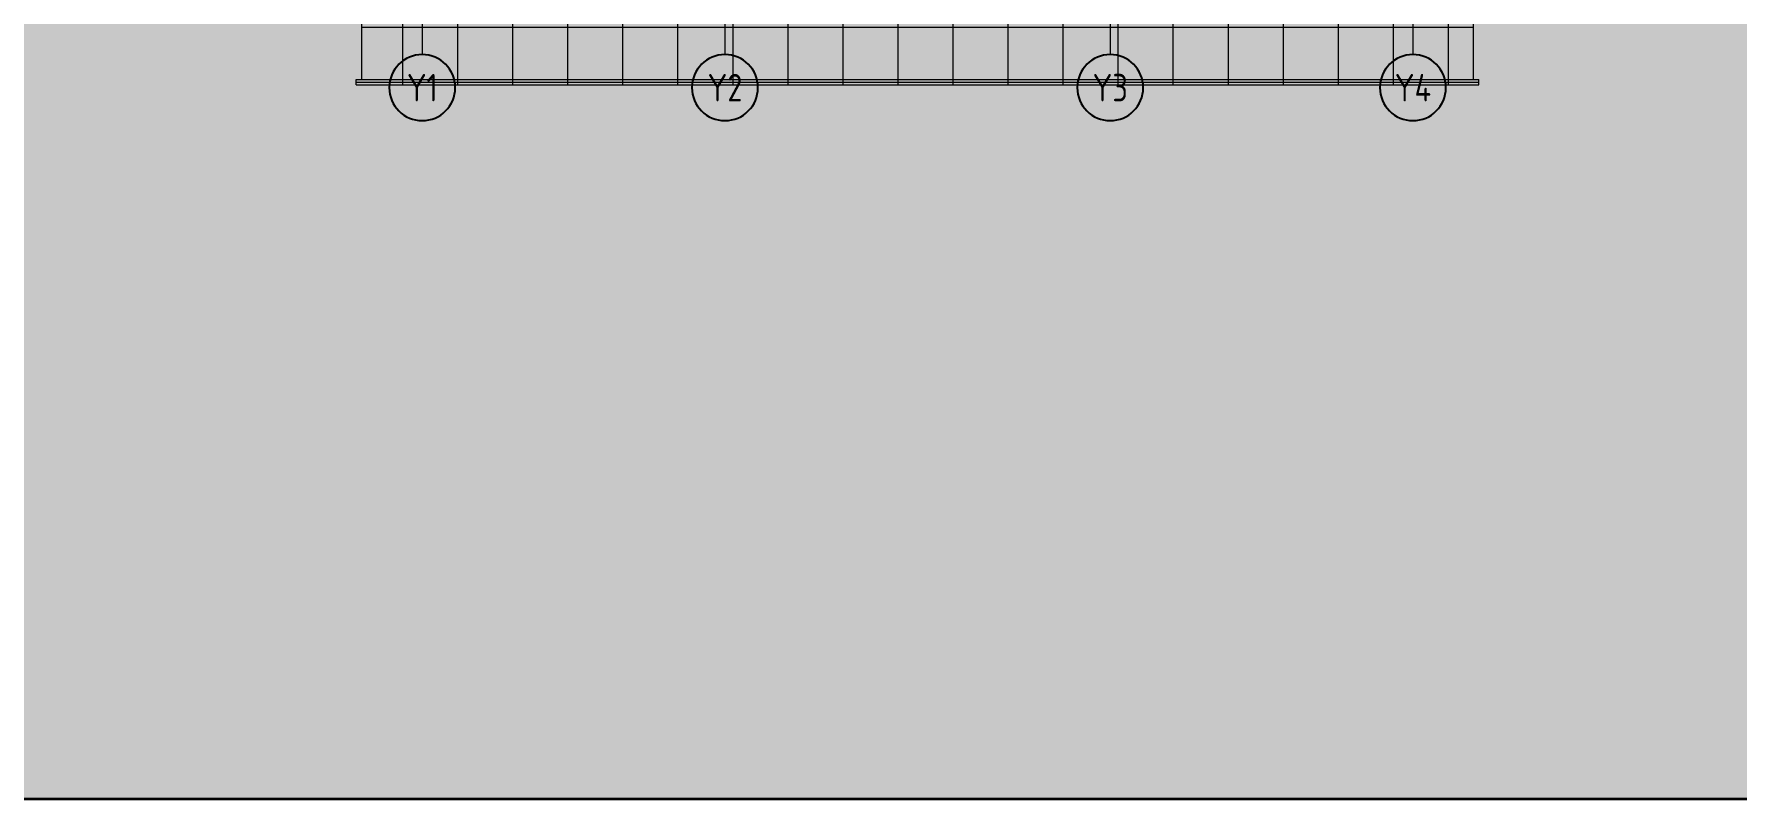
# Model space of a CAD drawing. Header units: millimetres. Extents: x 18162 to 7085488, y 72188 to 247925.
# Drawn here: x 5946905 to 5977845, y 72524 to 86431 of the extents above; entities that cross this region are included whole.
import ezdxf
from ezdxf.enums import TextEntityAlignment as Align

# ---------------------------------------------------------------- set-up
doc = ezdxf.new("R2010")
doc.units = ezdxf.units.MM
doc.header["$MEASUREMENT"] = 0
doc.linetypes.add('Double Dashed', pattern=[1093.611073, 529.166651, -211.666656, 141.111112, -211.666656])
for name, color, linetype in [('Drawing & Figure', 7, 'Continuous'), ('Structural - Bearing', 7, 'Continuous'), ('Structural - Grid', 7, 'Continuous')]:
    doc.layers.add(name, color=color, linetype=linetype)
doc.styles.add('GENERATED_STYLE_3', font='', dxfattribs={"width": 0.8})
doc.styles.get('GENERATED_STYLE_3').set_extended_font_data('ISOCPEUR MON')

# ---------------------------------------------------------------- blocks, each defined once
blk = doc.blocks.new('Standard grid marker[380]_3', base_point=(5953958, 151556))
at = {"layer": 'Structural - Grid', "color": 13, "linetype": 'Double Dashed', "lineweight": 13, "ltscale": 2}
blk.add_line((5953958, 87056), (5953958, 86056), dxfattribs=at)
at = {"layer": 'Structural - Grid', "color": 13, "linetype": 'Continuous', "lineweight": 25, "flags": 128}
blk.add_lwpolyline([(5953958, 84856, 1), (5953958, 86056, 1)], format="xyb", close=True, dxfattribs=at)
at = {"layer": 'Structural - Grid', "color": 13, "lineweight": 13, "style": 'GENERATED_STYLE_3'}
blk.add_attdef('AC_MarkerText_1', text='', height=500, rotation=360, dxfattribs=at).set_placement((5953958, 85706), align=Align.TOP_CENTER)
blk = doc.blocks.new('Standard grid marker[381]_3', base_point=(5959458, 151556))
at = {"layer": 'Structural - Grid', "color": 13, "linetype": 'Double Dashed', "lineweight": 13, "ltscale": 2}
blk.add_line((5959458, 87056), (5959458, 86056), dxfattribs=at)
at = {"layer": 'Structural - Grid', "color": 13, "linetype": 'Continuous', "lineweight": 25, "flags": 128}
blk.add_lwpolyline([(5959458, 84856, 1), (5959458, 86056, 1)], format="xyb", close=True, dxfattribs=at)
at = {"layer": 'Structural - Grid', "color": 13, "lineweight": 13, "style": 'GENERATED_STYLE_3'}
blk.add_attdef('AC_MarkerText_1', text='', height=500, rotation=360, dxfattribs=at).set_placement((5959458, 85706), align=Align.TOP_CENTER)
blk = doc.blocks.new('Standard grid marker[382]_3', base_point=(5966458, 151556))
at = {"layer": 'Structural - Grid', "color": 13, "linetype": 'Double Dashed', "lineweight": 13, "ltscale": 2}
blk.add_line((5966458, 87056), (5966458, 86056), dxfattribs=at)
at = {"layer": 'Structural - Grid', "color": 13, "linetype": 'Continuous', "lineweight": 25, "flags": 128}
blk.add_lwpolyline([(5966458, 84856, 1), (5966458, 86056, 1)], format="xyb", close=True, dxfattribs=at)
at = {"layer": 'Structural - Grid', "color": 13, "lineweight": 13, "style": 'GENERATED_STYLE_3'}
blk.add_attdef('AC_MarkerText_1', text='', height=500, rotation=360, dxfattribs=at).set_placement((5966458, 85706), align=Align.TOP_CENTER)
blk = doc.blocks.new('Standard grid marker[383]_3', base_point=(5971958, 151556))
at = {"layer": 'Structural - Grid', "color": 13, "linetype": 'Double Dashed', "lineweight": 13, "ltscale": 2}
blk.add_line((5971958, 87056), (5971958, 86056), dxfattribs=at)
at = {"layer": 'Structural - Grid', "color": 13, "linetype": 'Continuous', "lineweight": 25, "flags": 128}
blk.add_lwpolyline([(5971958, 84856, 1), (5971958, 86056, 1)], format="xyb", close=True, dxfattribs=at)
at = {"layer": 'Structural - Grid', "color": 13, "lineweight": 13, "style": 'GENERATED_STYLE_3'}
blk.add_attdef('AC_MarkerText_1', text='', height=500, rotation=360, dxfattribs=at).set_placement((5971958, 85706), align=Align.TOP_CENTER)

msp = doc.modelspace()

# ---------------------------------------------------------------- hatches: boundary and pattern name
at = {"layer": 'Drawing & Figure', "linetype": 'Continuous', "lineweight": 0}
msp.add_hatch(color=49, dxfattribs=at).paths.add_polyline_path([(5993421.1, 72524.1), (5993421.1, 87799.7), (5972278.1, 87799.7), (5955912.3, 90812.5), (5920026.1, 90812.5), (5920026.1, 72524.1)])
at = {"layer": 'Structural - Bearing', "linetype": 'Continuous', "lineweight": 9}
h = msp.add_hatch(dxfattribs=at)
h.set_pattern_fill('Grid_100x100_0003', style=0, pattern_type=2)
h.set_pattern_definition([(0, (6050603.8, 91556.2), (0, 1000), []), (90, (6050603.8, 91556.2), (-1000, 0), [])])
h.paths.add_polyline_path([(5952858.1, 86806.2), (5952858.1, 85606.2), (5973058.1, 85606.2), (5973058.1, 86806.2)])
h = msp.add_hatch(dxfattribs=at)
h.set_pattern_fill('Grid_100x100_0003', style=0, pattern_type=2)
h.set_pattern_definition([(0, (6050603.8, 91556.2), (-5e-10, 1000), []), (90, (6050603.8, 91556.2), (-1000, 0), [])])
h.paths.add_polyline_path([(5952758.1, 85606.2), (5952758.1, 85506.2), (5973158.1, 85506.2), (5973158.1, 85606.2)])

# ---------------------------------------------------------------- linework, layer by layer
at = {"layer": 'Drawing & Figure', "color": 7, "linetype": 'Continuous', "lineweight": 35, "flags": 128}
msp.add_lwpolyline([(5993421.1, 72524.1), (5993421.1, 87799.7), (5972278.1, 87799.7), (5955912.3, 90812.5), (5920026.1, 90812.5), (5920026.1, 72524.1)], close=True, dxfattribs=at)
at = {"layer": 'Structural - Bearing', "color": 7, "linetype": 'Continuous', "lineweight": 13}
for p, q in [((5952858.1, 85606.2), (5952858.1, 86806.2)), ((5973058.1, 85606.2), (5973058.1, 86806.2)), ((5952758.1, 85506.2), (5952758.1, 85606.2)), ((5952758.1, 85606.2), (5973158.1, 85606.2)), ((5952758.1, 85506.2), (5973158.1, 85506.2)), ((5973158.1, 85506.2), (5973158.1, 85606.2))]:
    msp.add_line(p, q, dxfattribs=at)

# ---------------------------------------------------------------- block references
at = {"layer": 'Structural - Grid', "color": 13, "linetype": 'Continuous', "lineweight": 13}
ref = msp.add_blockref('Standard grid marker[380]_3', (5953958.1, 151556.2), dxfattribs=at)
ref.add_attrib('AC_MarkerText_1', 'Y1', dxfattribs={"color": 13, "lineweight": 13, "height": 500, "rotation": 360, "style": 'GENERATED_STYLE_3', "width": 0.8}).set_placement((5953958.1, 85706.2), align=Align.TOP_CENTER)
ref = msp.add_blockref('Standard grid marker[381]_3', (5959458.1, 151556.2), dxfattribs=at)
ref.add_attrib('AC_MarkerText_1', 'Y2', dxfattribs={"color": 13, "lineweight": 13, "height": 500, "rotation": 360, "style": 'GENERATED_STYLE_3', "width": 0.8}).set_placement((5959458.1, 85706.2), align=Align.TOP_CENTER)
ref = msp.add_blockref('Standard grid marker[382]_3', (5966458.1, 151556.2), dxfattribs=at)
ref.add_attrib('AC_MarkerText_1', 'Y3', dxfattribs={"color": 13, "lineweight": 13, "height": 500, "rotation": 360, "style": 'GENERATED_STYLE_3', "width": 0.8}).set_placement((5966458.1, 85706.2), align=Align.TOP_CENTER)
ref = msp.add_blockref('Standard grid marker[383]_3', (5971958.1, 151556.2), dxfattribs=at)
ref.add_attrib('AC_MarkerText_1', 'Y4', dxfattribs={"color": 13, "lineweight": 13, "height": 500, "rotation": 360, "style": 'GENERATED_STYLE_3', "width": 0.8}).set_placement((5971958.1, 85706.2), align=Align.TOP_CENTER)

doc.saveas('drawing.dxf')
